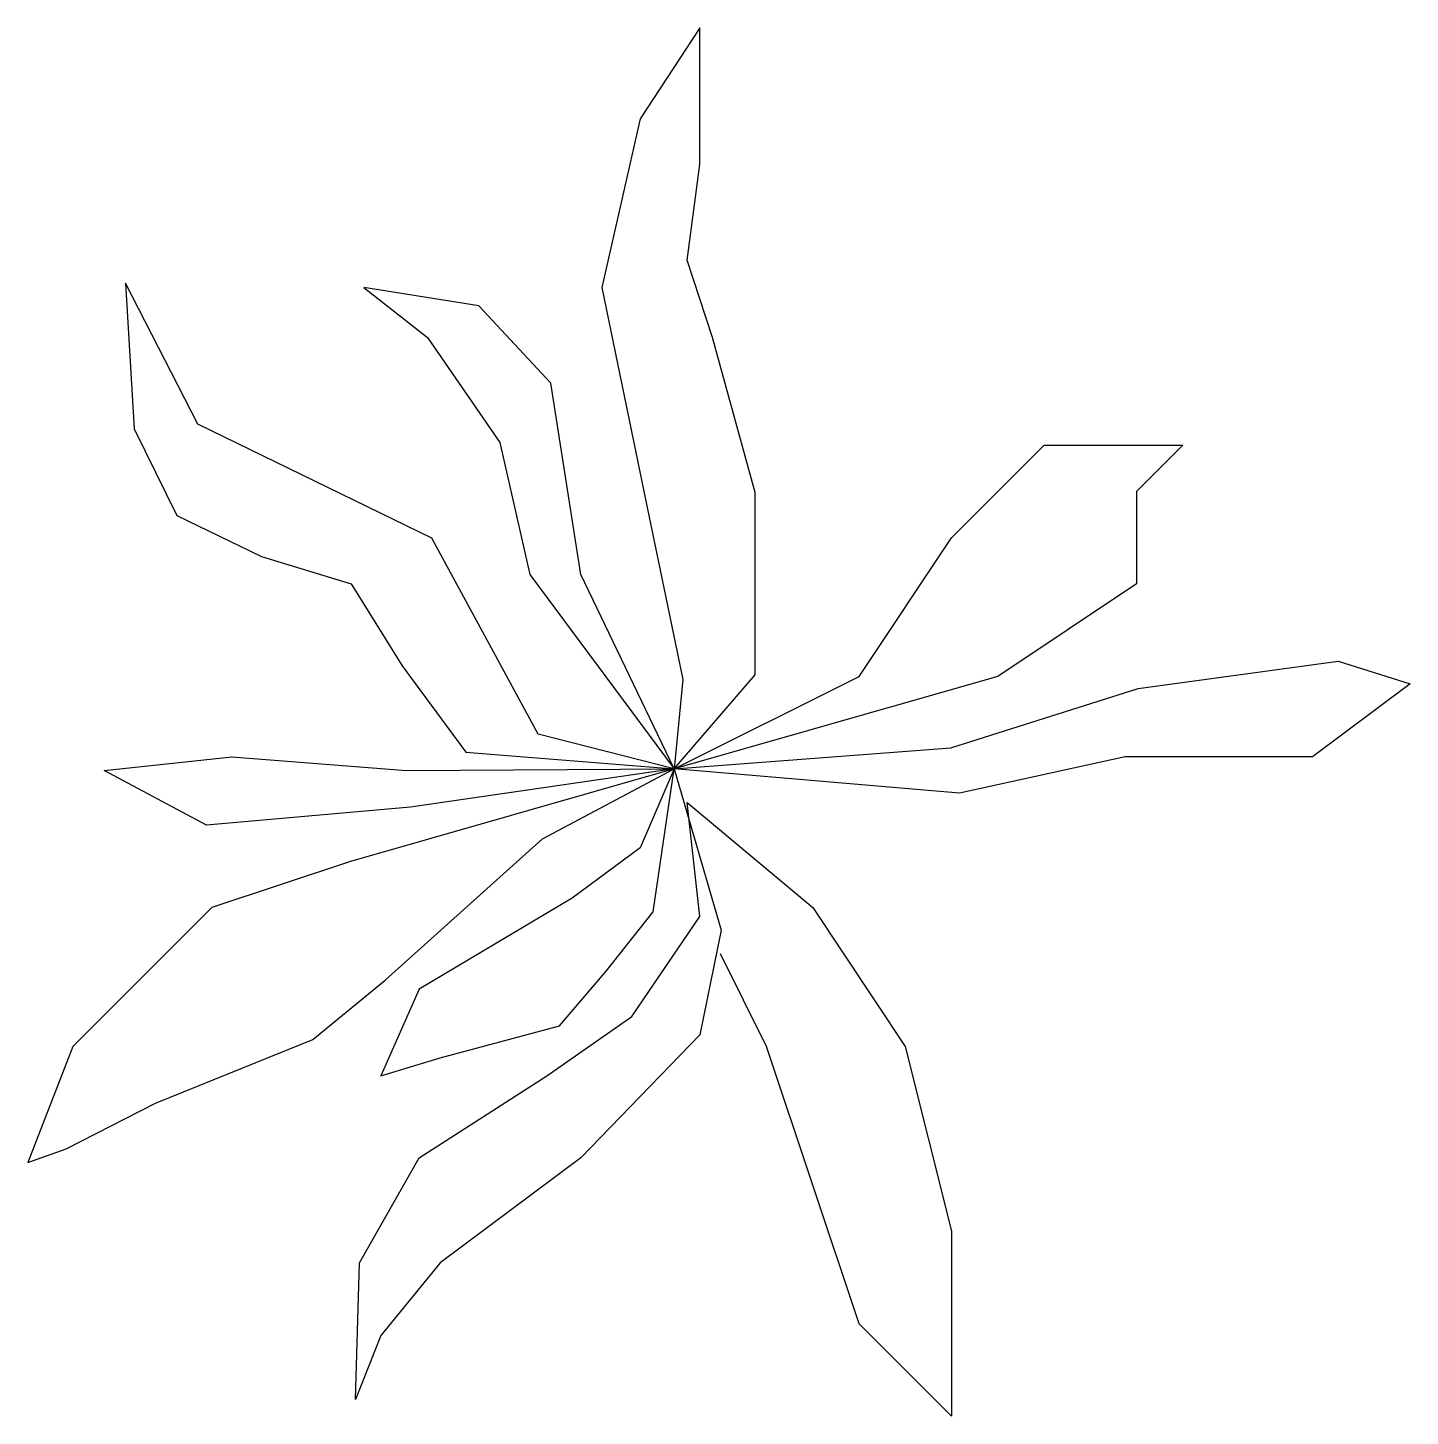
# Model space of a CAD drawing. Extents: x -5.2 to 6, y -5.2 to 6.
import ezdxf

# ---------------------------------------------------------------- set-up
doc = ezdxf.new("R2010")
doc.units = 0
doc.layers.get('0').update_dxf_attribs({"color": 74, "linetype": 'CONTINUOUS'})

msp = doc.modelspace()

# ---------------------------------------------------------------- linework, layer by layer
at = {"color": 0}
for p, q in [((0.209, 6.011), (-0.274, 5.272)), ((0.209, 4.902), (0.209, 6.011)), ((-0.274, 5.272), (-0.585, 3.905)), ((0.105, 4.126), (0.209, 4.902)), ((0.312, 3.498), (0.105, 4.126)), ((-4.448, 3.941), (-4.379, 2.759)), ((-3.862, 2.796), (-4.448, 3.941)), ((-2.516, 3.905), (-1.999, 3.498)), ((-1.585, 3.757), (-2.516, 3.905)), ((-0.585, 3.905), (-0.205, 2.056)), ((-0.999, 3.129), (-1.585, 3.757)), ((-1.999, 3.498), (-1.413, 2.648)), ((0.657, 2.241), (0.312, 3.498)), ((-0.757, 1.576), (-0.999, 3.129)), ((-4.379, 2.759), (-4.034, 2.056)), ((-1.965, 1.871), (-3.862, 2.796)), ((-1.413, 2.648), (-1.171, 1.576)), ((2.25, 1.875), (3, 2.625)), ((3, 2.625), (4.125, 2.625)), ((4.125, 2.625), (3.75, 2.25)), ((0.657, 0.763), (0.657, 2.241)), ((3.75, 2.25), (3.75, 1.5)), ((-4.034, 2.056), (-3.345, 1.724)), ((-0.205, 2.056), (0.071, 0.726)), ((-1.102, 0.283), (-1.965, 1.871)), ((1.5, 0.75), (2.25, 1.875)), ((-3.345, 1.724), (-2.62, 1.502)), ((-2.62, 1.502), (-2.206, 0.836)), ((-1.171, 1.576), (0, 0)), ((0, 0), (-0.757, 1.576)), ((3.75, 1.5), (2.625, 0.75)), ((-2.206, 0.836), (-1.688, 0.135)), ((3.762, 0.652), (5.384, 0.874)), ((5.384, 0.874), (5.969, 0.689)), ((0, 0), (0.657, 0.763)), ((2.625, 0.75), (0, 0)), ((0, 0), (1.5, 0.75)), ((0.071, 0.726), (0, 0)), ((5.969, 0.689), (5.176, 0.098)), ((2.244, 0.171), (3.762, 0.652)), ((0, 0), (-1.102, 0.283)), ((-1.688, 0.135), (0, 0)), ((0, 0), (2.244, 0.171)), ((-4.621, -0.014), (-3.586, 0.098)), ((-3.586, 0.098), (-2.171, -0.014)), ((0, 0), (-2.625, -0.75)), ((-2.171, -0.014), (0, 0)), ((0, 0), (-2.137, -0.309)), ((-1.068, -0.567), (0, 0)), ((0, 0), (-0.274, -0.641)), ((-0.17, -1.159), (0, 0)), ((2.313, -0.198), (0, 0)), ((0, 0), (0.381, -1.307)), ((3.658, 0.098), (2.313, -0.198)), ((5.176, 0.098), (3.658, 0.098)), ((-3.793, -0.456), (-4.621, -0.014)), ((-2.137, -0.309), (-3.793, -0.456)), ((0.105, -0.272), (1.125, -1.125)), ((0.209, -1.196), (0.105, -0.272)), ((-2.344, -1.714), (-1.068, -0.567)), ((-0.274, -0.641), (-0.826, -1.048)), ((-2.625, -0.75), (-3.75, -1.125)), ((-3.75, -1.125), (-4.125, -1.5)), ((-0.826, -1.048), (-2.068, -1.787)), ((1.125, -1.125), (1.875, -2.25)), ((-0.55, -1.64), (-0.17, -1.159)), ((-0.343, -2.009), (0.209, -1.196)), ((0.381, -1.307), (0.209, -2.157)), ((-4.125, -1.5), (-4.875, -2.25)), ((0.75, -2.25), (0.375, -1.5)), ((-0.93, -2.083), (-0.55, -1.64)), ((-2.93, -2.194), (-2.344, -1.714)), ((-2.068, -1.787), (-2.379, -2.49)), ((-1.033, -2.49), (-0.343, -2.009)), ((-1.896, -2.342), (-0.93, -2.083)), ((-4.875, -2.25), (-5.242, -3.192)), ((-4.207, -2.711), (-2.93, -2.194)), ((0.209, -2.157), (-0.757, -3.155)), ((1.125, -3.375), (0.75, -2.25)), ((1.875, -2.25), (2.25, -3.75)), ((-2.379, -2.49), (-1.896, -2.342)), ((-2.068, -3.155), (-1.033, -2.49)), ((-4.931, -3.081), (-4.207, -2.711)), ((-5.242, -3.192), (-4.931, -3.081)), ((-2.551, -4.005), (-2.068, -3.155)), ((-0.757, -3.155), (-1.896, -4.005)), ((1.5, -4.5), (1.125, -3.375)), ((2.25, -3.75), (2.25, -5.25)), ((-2.585, -5.114), (-2.551, -4.005)), ((-1.896, -4.005), (-2.379, -4.596)), ((2.25, -5.25), (1.5, -4.5)), ((-2.379, -4.596), (-2.585, -5.114))]:
    msp.add_line(p, q, dxfattribs=at)

doc.saveas('drawing.dxf')
